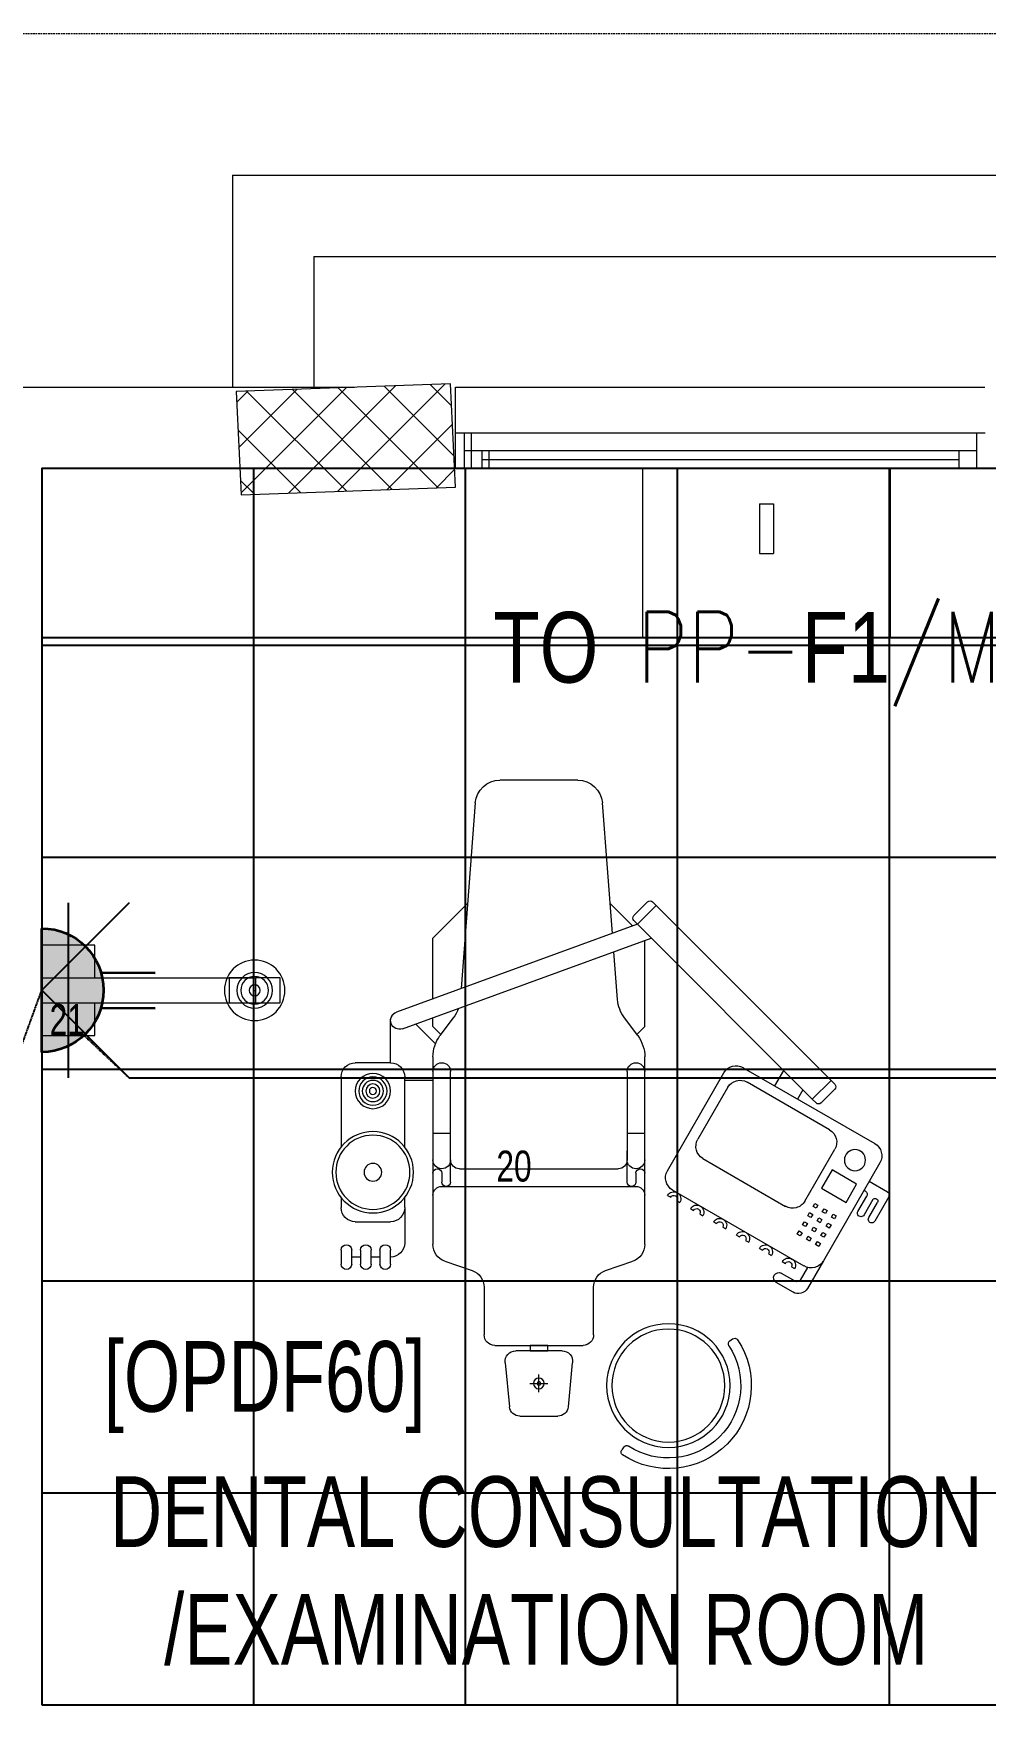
# Model space of a CAD drawing. Extents: x -178977 to 231842, y -29287 to 19916.
# Drawn here: x 19193 to 21887, y 5050 to 9840 of the extents above; entities that cross this region are included whole.
import ezdxf
from ezdxf import colors
from ezdxf.entities.mleader import LeaderData, LeaderLine
from ezdxf.enums import TextEntityAlignment as Align
from ezdxf.math import Vec2, Vec3

# ---------------------------------------------------------------- set-up
doc = ezdxf.new("R2010")
doc.units = 0
doc.header["$LTSCALE"] = 0.25
for name, pattern in [('01-First Floor-FUR$0$HIDDEN', [9.525, 6.35, -3.175]), ('DASHDOT', [25.4, 12.7, -6.35, 0, -6.35]), ('HIDDEN', [9.525, 6.35, -3.175])]:
    doc.linetypes.add(name, pattern=pattern)
for name, color, linetype, lineweight in [('01-First Floor-FUR$0$72_EGR_BASE_TEXT', 252, 'Continuous', 5), ('01-First Floor-FUR$0$72_EGR_EQP_TAG', 142, 'Continuous', 5), ('01-First Floor-FUR$0$Aluminum', 251, 'Continuous', 5), ('01-First Floor-FUR$0$C-HYDR-CTCH', 251, 'Continuous', 5), ('01-First Floor-FUR$0$Hatch', 252, 'Continuous', 5), ('01-First Floor-FUR$0$LOADING', 253, 'Continuous', 5), ('01-First Floor-FUR$0$Proj', 251, 'Continuous', 5), ('01-First Floor-FUR$0$Walls', 251, 'Continuous', 5), ('E-LITE-CIRC', 6, 'Continuous', 25), ('E-LITE-CLNG-CNDT', 6, 'DASHDOT', 35), ('E-LITE-EXIT-NUMB', 6, 'Continuous', 25), ('E-POWR-FLOR-CNDT', 6, 'HIDDEN', 25), ('E-POWR-WALL @ 100', 4, 'Continuous', 35)]:
    doc.layers.add(name, color=color, linetype=linetype, lineweight=lineweight)
doc.layers.add('01-First Floor-FUR$0$FALSE CEILING', color=251, linetype='Continuous')
doc.styles.add('01-First Floor-FUR$0$X3G_ENTITY_257CFD', font='swisscl.ttf', dxfattribs={"height": 200})
doc.styles.add('01-First Floor-FUR$0$X3G_ENTITY_9EC9', font='swisscl.ttf', dxfattribs={"height": 0.2})
doc.styles.add('01-First Floor-FUR$0$X3G_ENTITY_9F38', font='swisscl.ttf', dxfattribs={"height": 0.2})
doc.styles.add('DC_SIMPLEX', font='SIMPLEX.shx', dxfattribs={"width": 0.7})

# ---------------------------------------------------------------- blocks, each defined once
blk = doc.blocks.new('01-First Floor-FUR$0$ME19011A-P')
for p, q in [((-0.425, 0), (0.425, 0)), ((-0.425, 0), (-0.425, -0.015)), ((0.425, 0), (0.425, -0.015)), ((-0.425, -0.015), (0.425, -0.015)), ((-0.3675, -0.0198), (-0.2325, -0.0198)), ((-0.3675, -0.0198), (-0.3675, -0.0399)), ((-0.3675, -0.0399), (-0.2325, -0.0399)), ((-0.36, -0.015), (-0.36, -0.0198)), ((-0.24, -0.015), (-0.24, -0.0198)), ((-0.2325, -0.0198), (-0.2325, -0.0399)), ((-0.15, -0.015), (-0.15, -0.04)), ((-0.15, -0.025), (0, -0.025)), ((-0.15, -0.04), (-0.1187, -0.04)), ((-0.0887, -0.04), (-0.0637, -0.04)), ((-0.0606, -0.0371), (-0.0787, -0.0432)), ((-0.0787, -0.0432), (-0.077, -0.0497)), ((-0.0582, -0.046), (-0.077, -0.0497)), ((-0.0402, -0.0312), (-0.0496, -0.0337)), ((-0.047, -0.0434), (-0.0376, -0.0409)), ((-0.0376, -0.0409), (-0.0402, -0.0312)), ((-0.0379, -0.04), (0, -0.04)), ((0, -0.015), (0, -0.04)), ((0.1, -0.015), (0.1, -0.045)), ((0.1, -0.035), (0.2, -0.035)), ((0.1, -0.045), (0.2, -0.045)), ((0.2, -0.045), (0.2, -0.015)), ((0.2818, -0.015), (0.2484, -0.015)), ((0.2484, -0.0243), (0.2484, -0.015)), ((0.2818, -0.0243), (0.2484, -0.0243)), ((0.2818, -0.0243), (0.2818, -0.015)), ((0.3211, -0.015), (0.2877, -0.015)), ((0.2877, -0.015), (0.2877, -0.0531)), ((0.3211, -0.0243), (0.2877, -0.0243)), ((0.3211, -0.0531), (0.3211, -0.015)), ((0.3623, -0.015), (0.3289, -0.015)), ((0.3289, -0.015), (0.3289, -0.0531)), ((0.3623, -0.0243), (0.3289, -0.0243)), ((0.3623, -0.0531), (0.3623, -0.015)), ((0.3682, -0.0243), (0.3682, -0.015)), ((0.3682, -0.015), (0.4016, -0.015)), ((0.3682, -0.0243), (0.4016, -0.0243)), ((0.4016, -0.0243), (0.4016, -0.015)), ((0.2877, -0.0531), (0.3211, -0.0531)), ((0.3289, -0.0531), (0.3623, -0.0531))]:
    blk.add_line(p, q)
blk.add_lwpolyline([(-0.1187, -0.0482), (-0.0887, -0.0482), (-0.0887, -0.0382), (-0.1187, -0.0382)], close=True)
at = {"color": 8, "const_width": 0.000601}
for points in [[(0.3044, -0.0531, -0.184574), (0.2977, -0.0636, -1.44364), (0.2961, -0.0581, -0.837915), (0.2969, -0.0664, -0.30536), (0.2839, -0.062, -1.584726), (0.2894, -0.0609, -0.253153), (0.2827, -0.0684, -0.874198), (0.2775, -0.0585, -0.915253), (0.2791, -0.0658, -0.223821), (0.2683, -0.0644, -1.703343), (0.272, -0.0597, -0.588962), (0.2621, -0.068, -0.717795), (0.2625, -0.0581, -0.983104), (0.2645, -0.0644, -0.326362), (0.2534, -0.0609, -0.758716), (0.2609, -0.0514, -0.906186), (0.2593, -0.0565, -0.189488), (0.2526, -0.0522, -0.7948), (0.2613, -0.0423, -1.223996), (0.2574, -0.047, -0.072149), (0.2534, -0.0403, -0.645886), (0.2609, -0.0324, -1.366917), (0.2574, -0.0371, -0.078415), (0.2542, -0.0308, -0.723006), (0.2613, -0.0256, -1.105484), (0.2582, -0.0292, -0.221197), (0.2566, -0.0243, -0.221197)], [(0.3456, -0.0531, 0.184574), (0.3523, -0.0636, 1.44364), (0.3539, -0.0581, 0.837915), (0.3531, -0.0664, 0.30536), (0.3661, -0.062, 1.584726), (0.3606, -0.0609, 0.253153), (0.3673, -0.0684, 0.874198), (0.3725, -0.0585, 0.915253), (0.3709, -0.0658, 0.223821), (0.3817, -0.0644, 1.703343), (0.378, -0.0597, 0.588962), (0.3879, -0.068, 0.717795), (0.3875, -0.0581, 0.983104), (0.3855, -0.0644, 0.326362), (0.3966, -0.0609, 0.758716), (0.3891, -0.0514, 0.906186), (0.3907, -0.0565, 0.189488), (0.3974, -0.0522, 0.7948), (0.3887, -0.0423, 1.223996), (0.3926, -0.047, 0.072149), (0.3966, -0.0403, 0.645886), (0.3891, -0.0324, 1.366917), (0.3926, -0.0371, 0.078415), (0.3958, -0.0308, 0.723006), (0.3887, -0.0256, 1.105484), (0.3918, -0.0292, 0.221197), (0.3934, -0.0243, 0.221197)]]:
    blk.add_lwpolyline(points, format="xyb", dxfattribs=at)
blk.add_circle((-0.0537, -0.04), 0.0075)
for centre, radius, start, end in [((-0.1037, -0.04), 0.01, 10.4593, 169.5407), ((-0.1037, -0.04), 0.0075, 14.0075, 165.9925), ((-0.0537, -0.04), 0.01, 45, 180)]:
    blk.add_arc(centre, radius, start, end)
blk = doc.blocks.new('01-First Floor-FUR$0$M.44.57.64')
at = {"layer": '01-First Floor-FUR$0$LOADING', "xscale": 1000.000000000002, "yscale": 1000.000000000002, "zscale": 1000.000000000002, "rotation": 225.9999036123427}
blk.add_blockref('01-First Floor-FUR$0$ME19011A-P', (-80806.9, 16720.7), dxfattribs=at)
blk = doc.blocks.new('01-First Floor-FUR$0$3-Wall-hung vitreous china basin -  Khroma - 327651xx0 - 327651000 White-4272088-4-Second Floor Level')
at = {"layer": '01-First Floor-FUR$0$LOADING'}
for p, q in [((475, 489.5), (-225, 489.5)), ((-225, 489.5), (-225, 10)), ((475, 10), (475, 489.5)), ((105, 250), (145, 250)), ((105, 110), (105, 250)), ((145, 110), (145, 250)), ((105, 110), (145, 110))]:
    blk.add_line(p, q, dxfattribs=at)
blk = doc.blocks.new('01-First Floor-FUR$0$D.131.54.59')
for p, q in [((293989, 4464.5), (293384, 4464.5)), ((293389, 4429.5), (293384, 4429.5)), ((293989, 4394.5), (293384, 4394.5))]:
    blk.add_line(p, q)
for points in [[(293989, 4557), (293989, 4302), (293839, 4302), (293839, 4394.5)], [(293839, 4464.5), (293839, 4557), (293989, 4557)], [(293314, 4464.5), (293384, 4464.5), (293384, 4394.5), (293314, 4394.5), (293314, 4464.5)], [(293389, 4464.5), (293459, 4464.5), (293459, 4394.5), (293389, 4394.5), (293389, 4464.5)]]:
    blk.add_lwpolyline(points)
for radius in [85.6, 50.6, 39.4, 15.6]:
    blk.add_circle((293386.5, 4429.5), radius)
blk = doc.blocks.new('01-First Floor-FUR$0$D.121.03.06')
at = {"layer": '01-First Floor-FUR$0$LOADING'}
for p, q in [((286077.8, 7085), (286298.2, 7085)), ((285979.6, 6651.1), (286008, 7020.4)), ((286368, 7020.4), (286408.4, 6495)), ((285855.5, 6730), (285360.6, 6235)), ((285866.2, 6740.6), (285855.5, 6730)), ((285908.6, 6676.9), (285855.5, 6730)), ((285880.3, 6740.6), (285919.2, 6701.7)), ((285922.2, 6672), (285986.1, 6735.9)), ((286488, 6637.8), (286389.9, 6735.9)), ((285413.6, 6182), (285908.6, 6676.9)), ((285919.2, 6687.5), (285908.6, 6676.9)), ((285908.6, 6676.9), (286591.4, 6428.4)), ((286574.3, 6381.4), (285869.6, 6637.9)), ((285888, 6387.8), (285888, 6631.2)), ((286488, 6466), (286488, 6637.8)), ((285965.2, 6464), (285975.6, 6599.3)), ((285910.6, 6365.2), (285888, 6387.8)), ((285908, 6361.7), (285945.5, 6411.7)), ((286430.5, 6411.7), (286468, 6361.7)), ((286465.4, 6365.2), (286488, 6387.8)), ((286481, 6338.4), (286537.5, 6394.8)), ((286488, 6387.8), (286488, 6412.8)), ((286607.9, 6285), (286607.9, 6404.9)), ((285888, 5910), (285888, 6301.7)), ((286488, 6301.7), (286488, 5910)), ((286608, 6285), (286708, 6285)), ((285609.3, 6271.1), (285236.9, 6056.1)), ((285360.6, 6235), (285350, 6224.4)), ((285413.6, 6182), (285360.6, 6235)), ((285360.6, 6235), (285413.6, 6182)), ((285364.5, 6095.1), (285598.3, 6230.1)), ((285495.2, 6263.5), (285520.4, 6219.8)), ((285823.9, 5979.4), (285663.9, 6256.5)), ((285888, 6010), (285888, 6260)), ((285938, 6260), (285938, 6010)), ((286438, 6010), (286438, 6260)), ((286488, 6260), (286488, 6010)), ((286488, 6235), (286568, 6235)), ((286568, 6046.6), (286568, 6245)), ((286748, 6245), (286748, 6046.6)), ((285350, 6210.2), (285388.9, 6171.3)), ((285403, 6171.3), (285413.6, 6182)), ((285440.3, 6208.6), (285455.5, 6182.3)), ((285652.9, 6215.5), (285737.9, 6068.3)), ((285888, 6085), (285938, 6085)), ((286438, 6085), (286488, 6085)), ((285434.8, 5893.3), (285349.8, 6040.5)), ((285938, 5947.5), (285938, 6036.1)), ((286438, 5947.5), (286438, 6036.1)), ((285222.2, 6001.5), (285382.2, 5724.4)), ((285723.3, 6013.6), (285489.5, 5878.6)), ((285252.2, 5949.5), (285200.3, 5919.5)), ((285288.1, 5941.5), (285357.4, 5981.5)), ((285318.1, 5889.6), (285288.1, 5941.5)), ((285357.4, 5981.5), (285387.4, 5929.6)), ((285913, 5972.5), (285913, 5947.5)), ((286413, 5985), (285963, 5985)), ((286463, 5972.5), (286463, 5947.5)), ((285196.6, 5905.9), (285236.6, 5836.6)), ((285242.1, 5897.5), (285267.1, 5854.2)), ((285284.5, 5864.2), (285259.5, 5907.5)), ((285263.1, 5921.2), (285267.2, 5923.5)), ((285387.4, 5929.6), (285318.1, 5889.6)), ((285436.9, 5709.7), (285809.3, 5924.7)), ((285797.3, 5894.7), (285788.7, 5889.7)), ((285823.3, 5909.7), (285814.7, 5904.7)), ((285888, 5770.6), (285888, 5910)), ((286463, 5935), (285913, 5935)), ((286488, 5910), (286488, 5770.6)), ((286568, 5875), (286568, 5903.4)), ((286748, 5903.4), (286748, 5875)), ((285253.9, 5846.6), (285228.9, 5889.9)), ((285354.3, 5856.9), (285345.6, 5851.9)), ((285345.6, 5851.9), (285350.6, 5843.2)), ((285350.6, 5843.2), (285359.3, 5848.2)), ((285359.3, 5848.2), (285354.3, 5856.9)), ((285380.3, 5871.9), (285371.6, 5866.9)), ((285371.6, 5866.9), (285376.6, 5858.2)), ((285376.6, 5858.2), (285385.3, 5863.2)), ((285385.3, 5863.2), (285380.3, 5871.9)), ((285395.3, 5845.9), (285386.6, 5840.9)), ((285400.3, 5837.2), (285395.3, 5845.9)), ((285406.2, 5886.9), (285397.6, 5881.9)), ((285397.6, 5881.9), (285402.6, 5873.2)), ((285402.6, 5873.2), (285411.2, 5878.2)), ((285411.2, 5878.2), (285406.2, 5886.9)), ((285421.2, 5860.9), (285412.6, 5855.9)), ((285412.6, 5855.9), (285417.6, 5847.2)), ((285417.6, 5847.2), (285426.2, 5852.2)), ((285426.2, 5852.2), (285421.2, 5860.9)), ((285732.4, 5857.2), (285723.7, 5852.2)), ((285758.4, 5872.2), (285749.7, 5867.2)), ((286568, 5875), (286568, 5775)), ((285369.3, 5830.9), (285360.6, 5825.9)), ((285360.6, 5825.9), (285365.6, 5817.2)), ((285365.6, 5817.2), (285374.3, 5822.2)), ((285374.3, 5822.2), (285369.3, 5830.9)), ((285384.3, 5804.9), (285375.6, 5799.9)), ((285375.6, 5799.9), (285380.6, 5791.3)), ((285380.6, 5791.3), (285389.3, 5796.3)), ((285389.3, 5796.3), (285384.3, 5804.9)), ((285386.6, 5840.9), (285391.6, 5832.2)), ((285391.6, 5832.2), (285400.3, 5837.2)), ((285410.3, 5819.9), (285401.6, 5814.9)), ((285401.6, 5814.9), (285406.6, 5806.3)), ((285406.6, 5806.3), (285415.3, 5811.3)), ((285415.3, 5811.3), (285410.3, 5819.9)), ((285436.2, 5834.9), (285427.6, 5829.9)), ((285427.6, 5829.9), (285432.6, 5821.3)), ((285432.6, 5821.3), (285441.2, 5826.3)), ((285441.2, 5826.3), (285436.2, 5834.9)), ((285451.2, 5808.9), (285442.6, 5803.9)), ((285442.6, 5803.9), (285447.6, 5795.3)), ((285447.6, 5795.3), (285456.2, 5800.3)), ((285456.2, 5800.3), (285451.2, 5808.9)), ((285628.5, 5797.2), (285619.8, 5792.2)), ((285667.4, 5819.7), (285658.8, 5814.7)), ((285693.4, 5834.7), (285684.8, 5829.7)), ((286708, 5835), (286608, 5835)), ((285399.3, 5778.9), (285390.6, 5773.9)), ((285390.6, 5773.9), (285395.6, 5765.3)), ((285395.6, 5765.3), (285404.3, 5770.3)), ((285404.3, 5770.3), (285399.3, 5778.9)), ((285425.3, 5793.9), (285416.6, 5788.9)), ((285416.6, 5788.9), (285421.6, 5780.3)), ((285421.6, 5780.3), (285430.3, 5785.3)), ((285430.3, 5785.3), (285425.3, 5793.9)), ((285563.5, 5759.7), (285554.9, 5754.7)), ((285602.5, 5782.2), (285593.8, 5777.2)), ((286608, 5715), (286608, 5755)), ((286638, 5755), (286638, 5715)), ((286663, 5715), (286663, 5755)), ((286693, 5755), (286693, 5715)), ((286718, 5715), (286718, 5755)), ((286748, 5755), (286748, 5715)), ((285382.2, 5724.4), (285427.3, 5646.4)), ((285427.6, 5705.8), (285448.3, 5670.1)), ((285472.6, 5707.2), (285463.9, 5702.2)), ((285498.6, 5722.2), (285489.9, 5717.2)), ((285537.5, 5744.7), (285528.9, 5739.7)), ((285999.3, 5696.6), (285921.7, 5723.4)), ((286454.3, 5723.4), (286376.7, 5696.6)), ((286638, 5735), (286663, 5735)), ((286693, 5735), (286718, 5735)), ((285461.9, 5666.4), (285500.9, 5688.9)), ((285468.3, 5635.5), (285515.9, 5663)), ((286033, 5515), (286033, 5649.4)), ((286343, 5649.4), (286343, 5515)), ((285647.5, 5497.5), (285639.4, 5503.3)), ((286313, 5485), (286063, 5485)), ((286122.3, 5469.8), (286253.7, 5469.8)), ((286163, 5469.8), (286163, 5485)), ((286163, 5485), (286213, 5485)), ((286213, 5469.8), (286163, 5469.8)), ((286213, 5485), (286213, 5469.8)), ((286104.5, 5311), (286092.5, 5435.9)), ((286283.5, 5435.9), (286271.5, 5311)), ((286213.2, 5377.4), (286162.8, 5377.4)), ((286188, 5352.3), (286188, 5402.6)), ((286241.7, 5285), (286134.3, 5285)), ((285947.5, 5197.5), (285953.4, 5189.4))]:
    blk.add_line(p, q, dxfattribs=at)
for centre, radius in [((286658, 6205), 50), ((286658, 6205), 40), ((286658, 6205), 30), ((286658, 6205), 20), ((286658, 6205), 10), ((286658, 5975), 115), ((285292.9, 6009.4), 30), ((286658, 5975), 105), ((286658, 5975), 25), ((285821.3, 5371.3), 175), ((285821.3, 5371.3), 160), ((286188, 5377.4), 15.2), ((286188, 5377.4), 5.15)]:
    blk.add_circle(centre, radius, dxfattribs=at)
for centre, radius, start, end in [((286077.8, 7015), 70, 90, 175.6013), ((286298.2, 7015), 70, 4.3987, 90), ((285873.2, 6733.5), 10, 45, 135), ((285912.1, 6694.6), 10, 315, 45), ((285865.5, 6471.7), 100, 323.1301, 355.6013), ((286510.5, 6471.7), 100, 199.0591, 216.8699), ((286582.9, 6404.9), 25, 250, 70), ((286582.9, 6404.9), 25, 0, 70), ((285988, 6301.7), 100, 143.1301, 180), ((286388, 6301.7), 100, 0, 36.8699), ((285629.3, 6236.5), 40, 30, 120), ((285913, 6260), 25, 0, 180), ((286463, 6260), 25, 0, 180), ((286608, 6245), 40, 90, 180), ((286708, 6245), 40, 0, 90), ((285618.3, 6195.5), 40, 30, 120), ((285357, 6217.3), 10, 135, 225), ((285395.9, 6178.4), 10, 225, 315), ((285384.5, 6060.5), 40, 120, 210), ((285256.9, 6021.5), 40, 120, 210), ((285703.3, 6048.3), 40, 300, 30), ((285913, 6010), 25, 180, 0), ((285963, 6010), 25, 180, 270), ((286413, 6010), 25, 270, 0), ((286463, 6010), 25, 180, 0), ((285789.3, 5959.4), 40, 300, 30), ((285900.5, 5972.5), 12.5, 0, 180), ((285925.5, 5947.5), 12.5, 180, 0), ((286450.5, 5947.5), 12.5, 180, 0), ((286475.5, 5972.5), 12.5, 0, 180), ((285205.3, 5910.9), 10, 120, 210), ((285235.5, 5893.7), 7.62, 30, 210), ((285268.1, 5912.5), 10, 120, 210), ((285469.5, 5913.3), 40, 210, 300), ((285806, 5899.7), 20, 30, 210), ((285806, 5899.7), 10, 30, 210), ((285913, 5910), 25, 90, 180), ((286463, 5910), 25, 0, 90), ((285245.3, 5841.6), 10, 210, 30), ((285275.8, 5859.2), 10, 210, 30), ((285676.1, 5824.7), 20, 30, 210), ((285741.1, 5862.2), 20, 30, 210), ((285741.1, 5862.2), 10, 30, 210), ((286608, 5875), 40, 180, 270), ((286708, 5875), 40, 270, 0), ((285611.1, 5787.2), 20, 30, 210), ((285611.1, 5787.2), 10, 30, 210), ((285676.1, 5824.7), 10, 30, 210), ((285546.2, 5749.7), 20, 30, 210), ((285546.2, 5749.7), 10, 30, 210), ((285938, 5770.6), 50, 180, 250.9744), ((286438, 5770.6), 50, 289.0256, 360), ((286608, 5775), 40, 180, 270), ((286623, 5755), 15, 0, 180), ((286678, 5755), 15, 0, 180), ((286733, 5755), 15, 0, 180), ((285416.9, 5744.4), 40, 210, 300), ((285481.2, 5712.2), 20, 30, 210), ((285481.2, 5712.2), 10, 30, 210), ((286623, 5715), 15, 180, 360), ((286678, 5715), 15, 180, 360), ((286733, 5715), 15, 180, 360), ((285456.9, 5675.1), 10, 210, 300), ((285508.4, 5676), 15, 300, 120), ((285983, 5649.4), 50, 0, 70.9744), ((286393, 5649.4), 50, 109.0256, 180), ((285453.3, 5661.4), 30, 210, 300), ((286063, 5515), 30, 180, 270), ((286313, 5515), 30, 270, 0), ((285821.3, 5371.3), 235, 146.5682, 303.4318), ((285821.3, 5371.3), 205, 146.6867, 303.3133), ((285633.5, 5495.2), 10, 54.0209, 146.5682), ((285641.6, 5489.4), 10, 326.6867, 54.0209), ((286122.3, 5439.8), 30, 90, 187.5946), ((286253.7, 5439.8), 30, 352.4054, 90), ((286134.3, 5315), 30, 187.5946, 270), ((286241.7, 5315), 30, 270, 352.4054), ((285939.4, 5191.6), 10, 35.9791, 123.3133), ((285945.3, 5183.5), 10, 303.4318, 35.9791)]:
    blk.add_arc(centre, radius, start, end, dxfattribs=at)
blk = doc.blocks.new('01-First Floor-FUR')
at = {"layer": '01-First Floor-FUR$0$Hatch'}
h = blk.add_hatch(dxfattribs=at)
h.set_pattern_fill('ANSI37', color=256, scale=30)
h.set_pattern_definition([(45, (-1823.345, -13062.25), (-67.35192, 67.35192), []), (135, (-1823.345, -13062.25), (-67.35192, -67.35192), [])])
h.paths.add_polyline_path([(49129.3, 8855.6), (48525.4, 8847.5), (48529.3, 8559.1), (49133.2, 8567.2)])
h.paths.add_polyline_path([(41968.6, 8847.9), (41385, 8842.5), (41365.1, 8551.1), (41948.6, 8556.5)])
h.paths.add_polyline_path([(27591.6, 8840.5), (26992.5, 8836.4), (26986.8, 8543.4), (27585.9, 8547.5)])
h.paths.add_polyline_path([(34776.8, 8842.7), (34175.6, 8835.2), (34167.4, 8549.5), (34768.6, 8557)])
h.paths.add_polyline_path([(20372.4, 8849.8), (19765.9, 8827.9), (19780.4, 8535.4), (20386.9, 8557.2)])
h.paths.add_polyline_path([(13635.8, 8839.4), (12413.8, 8863.3), (12407.4, 8567.2), (13629.3, 8543.3)])
h.paths.add_polyline_path([(13649.8, 1639.3), (12434.8, 1623.6), (12421.4, 1331.2), (13636.4, 1346.9)])
h.paths.add_polyline_path([(13623.8, -5553.9), (12420.7, -5569.8), (12415, -5862.9), (13618.1, -5846.9)])
h.paths.add_polyline_path([(13642.3, -12752.6), (12445.6, -12764), (12448.4, -13058.5), (13645.1, -13047)])
h.paths.add_polyline_path([(6007.3, -12750.5), (5403.7, -12754.2), (5414.4, -13039.6), (6017.9, -13035.9)])
h.paths.add_polyline_path([(5991.8, -5552.5), (5395, -5550.9), (5394.9, -5852.1), (5991.7, -5853.6)])
h.paths.add_polyline_path([(6001.7, 1637.1), (5382.4, 1638.3), (5371.8, 1335.4), (5991.1, 1334.1)])
h.paths.add_polyline_path([(5978.4, 8816.5), (5377.7, 8830.9), (5374.1, 8541.3), (5974.8, 8526.8)])
h.paths.add_polyline_path([(-1220.7, 8814.6), (-1823.3, 8837.3), (-1821.5, 8549), (-1218.8, 8526.3)])
h.paths.add_polyline_path([(-1213, -5563.7), (-1815, -5570.7), (-1811.6, -5862.3), (-1209.6, -5855.3)])
h.paths.add_polyline_path([(-1195.5, -12758.3), (-1793.9, -12759.3), (-1789, -13060), (-1190.6, -13059)])
h.paths.add_polyline_path([(20391.2, -12745), (19785.5, -12758), (19791.3, -13059.2), (20396.9, -13046.2)])
h.paths.add_polyline_path([(20384.7, -5552.6), (19790.3, -5570.1), (19792.4, -5866.7), (20386.8, -5849.1)])
h.paths.add_polyline_path([(20376, 1655.5), (19777, 1647.8), (19781.1, 1347.6), (20380, 1355.3)])
h.paths.add_polyline_path([(27576.3, 1640.2), (26974.4, 1644.9), (26978.6, 1352.8), (27580.6, 1348.1)])
h.paths.add_polyline_path([(27580.1, -5542.5), (26976.2, -5560), (26989.7, -5860.1), (27589.8, -5839.1)])
h.paths.add_polyline_path([(27596.2, -12758.5), (26992.3, -12751.9), (26990, -13037.6), (27593.8, -13044.2)])
h.paths.add_polyline_path([(34794.7, -12748), (34197.4, -12762.6), (34206.4, -13062.3), (34803.7, -13047.7)])
h.paths.add_polyline_path([(34787.4, -5559.7), (34186.1, -5557.7), (34187.2, -5855), (34788.5, -5856.9)])
h.paths.add_polyline_path([(34750.9, 1644.2), (34170.1, 1648.9), (34189.8, 1359), (34770.6, 1354.3)])
h.paths.add_polyline_path([(41954.3, 1643.4), (41356.7, 1657.2), (41358.7, 1365.3), (41956.3, 1351.5)])
h.paths.add_polyline_path([(41955.3, -5555.1), (41386.9, -5562.7), (41388.7, -5856.9), (41957.1, -5849.3)])
h.paths.add_polyline_path([(41992.3, -12752.3), (41387.1, -12754.9), (41388.4, -13059.5), (41993.7, -13056.8)])
h.paths.add_polyline_path([(49166.6, -12752.8), (48578.6, -12736.7), (48565.4, -13043.9), (49153.3, -13060)])
h.paths.add_polyline_path([(49150.8, -5553.4), (48547.6, -5552.3), (48545.6, -5848.8), (49148.8, -5849.9)])
at = {"layer": '01-First Floor-FUR$0$Aluminum'}
for p, q in [((21886.9, 8710), (20386.9, 8710, 0)), ((20411.9, 8710, 0), (20411.9, 8610, 0)), ((20431, 8710), (20431, 8610)), ((20431, 8710), (20431, 8610)), ((21861.9, 8710), (21861.9, 8610)), ((21861.9, 8660), (20411.9, 8660, 0)), ((20461.9, 8660, 0), (20461.9, 8610, 0)), ((20461.9, 8635, 0), (21811.9, 8635)), ((20481, 8660), (20481, 8610)), ((20481, 8660), (20481, 8610)), ((21811.9, 8660), (21811.9, 8610)), ((21886.9, 8610), (20386.9, 8610, 0))]:
    blk.add_line(p, q, dxfattribs=at)
at = {"layer": '01-First Floor-FUR$0$C-HYDR-CTCH', "elevation": 0, "flags": 128}
blk.add_lwpolyline([(20386.9, 8557.2), (20372.4, 8849.8), (19765.9, 8827.9), (19780.4, 8535.4), (20386.9, 8557.2)], dxfattribs=at)
at = {"layer": '01-First Floor-FUR$0$FALSE CEILING', "linetype": 'Continuous'}
for p, q in [((19815.6, 5110), (19815.6, 8610)), ((20415.6, 5110), (20415.6, 8610)), ((21015.6, 5110), (21015.6, 8610)), ((21615.6, 5110), (21615.6, 8610)), ((19215.6, 8110), (23215.6, 8110)), ((19215.6, 7510), (23215.6, 7510)), ((19215.6, 6910), (23215.6, 6910)), ((19215.6, 6310), (23215.6, 6310)), ((19215.6, 5710), (23215.6, 5710))]:
    blk.add_line(p, q, dxfattribs=at)
at = {"layer": '01-First Floor-FUR$0$FALSE CEILING'}
for p, q in [((20217.5, 8130, -0.1), (19215.6, 8130, -0.1)), ((22735.6, 8130, -0.1), (20217.5, 8130, -0.1))]:
    blk.add_line(p, q, dxfattribs=at)
blk.add_lwpolyline([(19215.6, 5110), (23215.6, 5110), (23215.6, 8610), (19215.6, 8610)], close=True, dxfattribs=at)
at = {"layer": '01-First Floor-FUR$0$LOADING'}
for p, q in [((20217.5, 8130, -0.1), (19215.6, 8130, -0.1)), ((22735.6, 8130, -0.1), (20217.5, 8130, -0.1))]:
    blk.add_line(p, q, dxfattribs=at)
at = {"layer": '01-First Floor-FUR$0$Proj'}
for p, q in [((19755.8, 9440), (35156.2, 9440)), ((19755.8, 9440), (19755.8, 8840)), ((19985.8, 9210), (19985.8, 8840)), ((19985.8, 9210), (34926.2, 9210))]:
    blk.add_line(p, q, dxfattribs=at)
at = {"layer": '01-First Floor-FUR$0$Proj', "linetype": '01-First Floor-FUR$0$HIDDEN'}
blk.add_line((20386.9, 8840, 0), (21886.9, 8840), dxfattribs=at)
at = {"layer": '01-First Floor-FUR$0$Proj', "linetype": '01-First Floor-FUR$0$HIDDEN', "ltscale": 3}
blk.add_lwpolyline([(48606, 9840), (-2814, 9840), (-2814, -14060), (48606, -14060)], dxfattribs=at)
blk.add_lwpolyline([(48606, 9840), (-2814, 9840), (-2814, -14060), (48606, -14060)], dxfattribs=at)
at = {"layer": '01-First Floor-FUR$0$Walls'}
for p, q in [((16880.9, 8840), (20101.1, 8840)), ((20386.9, 8610, 0), (20386.9, 8840, 0)), ((19215.6, 8610), (19776.7, 8610)), ((19215.6, 5110), (19215.6, 8610)), ((19215.6, 5110), (23215.6, 5110))]:
    blk.add_line(p, q, dxfattribs=at)
at = {"layer": '01-First Floor-FUR$0$LOADING', "xscale": -1}
for name, p, rotation in [('01-First Floor-FUR$0$3-Wall-hung vitreous china basin -  Khroma - 327651xx0 - 327651000 White-4272088-4-Second Floor Level', (21142.5, 8619.5, -0.1), 180), ('01-First Floor-FUR$0$M.44.57.64', (88858.3, -36291.4, -0.1), 135.9999036123427)]:
    blk.add_blockref(name, p, dxfattribs=dict(at, rotation=rotation))
for name, p in [('01-First Floor-FUR$0$D.121.03.06', (306811, 642.7, -0.1)), ('01-First Floor-FUR$0$D.121.03.06', (306811, 642.7, -0.1)), ('01-First Floor-FUR$0$D.131.54.59', (313204.6, 2703.2, -0.1))]:
    blk.add_blockref(name, p, dxfattribs=at)
at = {"layer": '01-First Floor-FUR$0$72_EGR_BASE_TEXT', "insert": (19846.5, 6140, 0), "char_height": 200, "attachment_point": 2, "style": '01-First Floor-FUR$0$X3G_ENTITY_9F38'}
blk.add_mtext('[OPDF60]', dxfattribs=at)
at = {"layer": '01-First Floor-FUR$0$72_EGR_BASE_TEXT', "insert": (20643.9, 5757.3, 0), "char_height": 200, "width": 3270.33, "attachment_point": 2, "style": '01-First Floor-FUR$0$X3G_ENTITY_9EC9'}
blk.add_mtext('DENTAL CONSULTATION /EXAMINATION ROOM', dxfattribs=at)
at = {"layer": '01-First Floor-FUR$0$72_EGR_EQP_TAG', "char_height": 87.47, "attachment_point": 2, "style": '01-First Floor-FUR$0$X3G_ENTITY_257CFD'}
for s, insert in [('21', (19287.3, 7093.7, -0.2)), ('20', (20552.6, 6679, -0.2))]:
    blk.add_mtext(s, dxfattribs=dict(at, insert=insert))
blk = doc.blocks.new('*U189')
h = blk.add_hatch(color=253)
edge = h.paths.add_edge_path()
edge.add_line((1.75, 0.001), (-1.75, -0.001))
edge.add_arc((0, 0), 1.75, 0.0457, 180.0457, ccw=False)
for p, q in [((-0.501, 1.677), (-0.503, 3.211)), ((0.499, 1.677), (0.497, 3.212))]:
    blk.add_line(p, q)
blk.add_lwpolyline([(1.75, 0.001, 1), (-1.75, -0.001)], format="xyb", close=True)
at = {"layer": 'Defpoints'}
for p, q in [((-2.477, 2.473), (0, 0)), ((2.473, 2.477), (0, 0)), ((-2.475, 0.756), (2.474, 0.76))]:
    blk.add_line(p, q, dxfattribs=at)
at = {"layer": 'E-LITE-EXIT-NUMB', "style": 'DC_SIMPLEX', "width": 0.7, "flags": 8}
blk.add_attdef('TYPE', text='', height=2, rotation=360, dxfattribs=at).set_placement((-2.682, 5.238), align=Align.RIGHT)
blk.add_attdef('CIRCUIT', (2.682, 5.238), '', height=2, rotation=360, dxfattribs=at)
blk = doc.blocks.new('ARR0W')
at = {"color": 45}
blk.add_ellipse((0, 0), major_axis=(0.4, 0), ratio=0.4, dxfattribs=at)
at = {"color": 45, "ltscale": 0.5}
blk.add_solid([(-1.4, 0.167), (-0.4, 0), (-1.4, -0.167)], dxfattribs=at)

msp = doc.modelspace()

# ---------------------------------------------------------------- linework, layer by layer
at = {"layer": 'E-POWR-FLOR-CNDT'}
for points in [[(7905.8, 5369.7), (7905.8, 6798.9, -0.414214), (7980.8, 6873.9), (19068.6, 6873.9, 0.31548), (19139.1, 6923.3), (19215.3, 7133)], [(19334.8, 7005.2), (19462.6, 6885.3), (22991.4, 6885.3, -0.198912), (23062.1, 6856.1), (23091.8, 6826.3)]]:
    msp.add_lwpolyline(points, format="xyb", dxfattribs=at)

# ---------------------------------------------------------------- block references
at = {"layer": 'E-LITE-CLNG-CNDT'}
msp.add_blockref('01-First Floor-FUR', (0, 0), dxfattribs=at)
at = {"layer": 'E-POWR-WALL @ 100', "xscale": -100, "yscale": 100, "zscale": 100, "rotation": 270}
msp.add_blockref('*U189', (19215.3, 7133, -0.1), dxfattribs=at)

# ---------------------------------------------------------------- leaders
at = {"layer": 'E-LITE-CIRC'}
ml = msp.add_multileader_mtext('Standard', dxfattribs=at)
ml.set_content('{\\Fdc_el_romans|c0;\\W0.8;TO\\Fromans|c0; \\Fsimplex|c0;PP-\\Fdc_el_romans|c0;F1\\Fsimplex|c0;/M52}', color=256, style='DC_SIMPLEX')
ml.set_leader_properties()
ml.set_arrow_properties(name='ARR0W')
ml.build(insert=Vec2(0, 0))
ml.multileader.update_dxf_attribs({"dogleg_length": 200, "arrow_head_size": 140, "scale": 100})
ctx = ml.context
ctx.base_point, ctx.scale, ctx.char_height, ctx.arrow_head_size, ctx.landing_gap_size, ctx.plane_origin, ctx.plane_x_axis, ctx.plane_y_axis = Vec3(20215.5, 8070.4, 0), 100, 200, 140, 140, Vec3(35559.2, 745.3, 0), Vec3(1, 0.000001, 0), Vec3(-0.000001, 1, 0)
ctx.text_align_type = 2
notes = []
notes.append((ctx, [(1, (1, 1, 0), (22455.7, 8070.4, 0), (-1, -0.000001, 0), 108.8, [(0, [(23215.6, 7100.7, 0)], 0, [])])]))
ctx.mtext.insert, ctx.mtext.text_direction, ctx.mtext.rotation, ctx.mtext.alignment, ctx.mtext.flow_direction = Vec3(22206.9, 8203.7, 0), Vec3(1, 0.000001, 0), 0.000001, 3, 5
ml = msp.add_multileader_mtext('Standard', dxfattribs=at)
ml.set_content('{\\Fdc_el_romans|c0;\\W0.8;TO\\Fromans|c0; \\Fsimplex|c0;PP-\\Fdc_el_romans|c0;F1\\Fsimplex|c0;/M40}', color=256, style='DC_SIMPLEX')
ml.set_leader_properties()
ml.set_arrow_properties(name='ARR0W')
ml.build(insert=Vec2(0, 0))
ml.multileader.update_dxf_attribs({"dogleg_length": 200, "arrow_head_size": 140, "scale": 100})
ctx = ml.context
ctx.base_point, ctx.scale, ctx.char_height, ctx.arrow_head_size, ctx.landing_gap_size, ctx.plane_origin, ctx.plane_x_axis, ctx.plane_y_axis = Vec3(40655.2, 5275, -0.1), 100, 200, 140, 140, Vec3(55815.5, -1816.1, -0.1), Vec3(1, 0.000001, 0), Vec3(-0.000001, 1, 0)
ctx.text_align_type = 2
notes.append((ctx, [(1, (1, 1, 0), (42895.4, 5275, -0.1), (-1, -0.000001, 0), 108.8, [(0, [(43471.9, 4539.4, -0.1)], 0, [])])]))
ctx.mtext.insert, ctx.mtext.text_direction, ctx.mtext.rotation, ctx.mtext.width, ctx.mtext.alignment, ctx.mtext.flow_direction = Vec3(42646.6, 5408.3, -0.1), Vec3(1, 0.000001, 0), 0.000001, 2216.233, 3, 5
for ctx, leaders in notes:
    for number, flags, end, landing, length, lines in leaders:
        leader = LeaderData()
        leader.index, (leader.has_last_leader_line, leader.has_dogleg_vector, leader.attachment_direction) = number, flags
        leader.last_leader_point, leader.dogleg_vector, leader.dogleg_length = Vec3(end), Vec3(landing), length
        for number, points, colour, breaks in lines:
            line = LeaderLine()
            line.index, line.vertices, line.color, line.breaks = number, Vec3.list(points), colors.encode_raw_color(colour), breaks
            leader.lines.append(line)
        ctx.leaders.append(leader)

doc.saveas('drawing.dxf')
